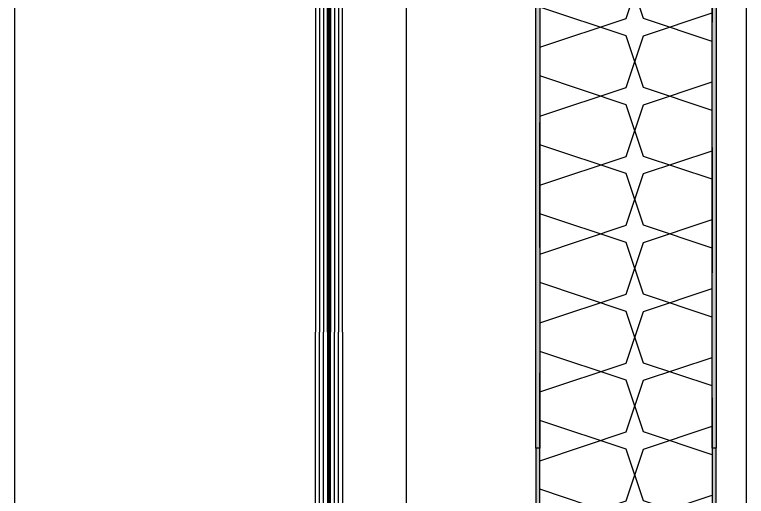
# Model space of a CAD drawing. Header units: millimetres. Extents: x 12351878 to 12381578, y 696206 to 738256.
# Drawn here: x 12356634.5 to 12356999.5, y 728054.6 to 728295.1 of the extents above; entities that cross this region are included whole.
import ezdxf

# ---------------------------------------------------------------- set-up
doc = ezdxf.new("R2010")
doc.units = ezdxf.units.MM
doc.header["$LTSCALE"] = 1000
doc.linetypes.add('CENTER2', pattern=[28.575000000000003, 19.05, -3.175, 3.175, -3.175])
doc.linetypes.add('HIDDEN', pattern=[0.125, 0.0625, -0.0625])
for name, color, linetype in [('ALUM', 1, 'Continuous'), ('ALUM-V', 11, 'Continuous'), ('ELASTOMER', 6, 'Continuous'), ('ELASTOMER-V', 241, 'Continuous'), ('ELASTROMER-V', 241, 'Continuous'), ('EXTRUSION-V', 141, 'Continuous'), ('EXTRUSION2', 133, 'Continuous'), ('FASTENER', 191, 'Continuous'), ('GLASS', 1, 'Continuous'), ('GLASS-V', 11, 'Continuous'), ('INSUL', 8, 'HIDDEN'), ('SILICONE', 8, 'Continuous'), ('SYMBOL', 7, 'Continuous'), ('铝板断面填充', 14, 'Continuous')]:
    doc.layers.add(name, color=color, linetype=linetype)

# ---------------------------------------------------------------- blocks, each defined once
blk = doc.blocks.new('*U143')
at = {"layer": 'GLASS'}
for points in [[(373.1264933196378, 11.49999999078547), (1.000000000007276, 11.5), (7.275957614183426e-12, 10.5), (0, 6.5), (0.999999999996362, 5.5), (373.1264933196269, 5.499999990778193)], [(373.1264933196378, 3.999999990785468), (1.000000000007276, 4), (7.275957614183426e-12, 3), (0, -1), (0.999999999996362, -2), (373.1264933196269, -2.000000009221808)]]:
    blk.add_lwpolyline(points, dxfattribs=at)
at = {"layer": 'GLASS-V'}
for p, q in [((3.637978807091713e-12, 9.5), (373.1264933196342, 9.499999990778193)), ((0, 7.5), (373.1264933196269, 7.499999990778193)), ((3.637978807091713e-12, 2), (373.1264933196342, 1.999999990778192)), ((0, 0), (373.1264933196269, -9.221807665287145e-09))]:
    blk.add_line(p, q, dxfattribs=at)
at = {"layer": 'GLASS-V', "linetype": 'HIDDEN', "const_width": 1.499999999999999}
blk.add_lwpolyline([(1.000000000003638, 4.75), (373.1264933196378, 4.750171039621378)], dxfattribs=at)
blk = doc.blocks.new('*U144')
at = {"layer": 'GLASS'}
for points in [[(488.8735193084951, 11.49999998792478), (1.000000000007276, 11.5), (7.275957614183426e-12, 10.5), (0, 6.5), (0.999999999996362, 5.5), (488.8735193084842, 5.499999987917509)], [(488.8735193084951, 3.999999987924785), (1.000000000007276, 4), (7.275957614183426e-12, 3), (0, -1), (0.999999999996362, -2), (488.8735193084842, -2.000000012082491)]]:
    blk.add_lwpolyline(points, dxfattribs=at)
at = {"layer": 'GLASS-V'}
for p, q in [((3.637978807091713e-12, 9.5), (488.8735193084915, 9.499999987917509)), ((0, 7.5), (488.8735193084842, 7.499999987917509)), ((3.637978807091713e-12, 2), (488.8735193084915, 1.999999987917509)), ((0, 0), (488.8735193084842, -1.208249118845871e-08))]:
    blk.add_line(p, q, dxfattribs=at)
at = {"layer": 'GLASS-V', "linetype": 'HIDDEN', "const_width": 1.499999999999999}
blk.add_lwpolyline([(1.000000000003638, 4.75), (488.8735193084951, 4.750171036760694)], dxfattribs=at)
blk = doc.blocks.new('*U153')
at = {"layer": 'INSUL'}
h = blk.add_hatch(dxfattribs=at)
h.set_pattern_fill('保温棉50', color=256, scale=4.298127259997456, angle=90, pattern_type=2)
h.set_pattern_definition([(108.4349488229, (4.298127259986088, -84.81947217989064), (-85.96254519989373, 223.5026175200561), [27.18393566857991, -244.6535006285731]), (18.43494882299999, (-81.66441793996306, -110.6082357398754), (171.925090399852, 68.7700361601878), [81.55266663119177, -190.2847696659613]), (71.565051177, (-4.298127260008826, -84.81947217989064), (6.041983059165127e-11, 34.3850180799565), [27.1839356685799, -244.6535006285729]), (161.5650511771, (-4.298127260008826, -59.0307086199059), (-85.96254520004057, 17.1925090400064), [81.55266663119174, -190.2847696659613])])
h.paths.add_polyline_path([(-1.13686837721616e-11, -71.92509039989827), (85.96254519993776, -71.92509039989827), (85.96254519993776, 728.0749096001862), (-1.13686837721616e-11, 728.0749096001862)])
blk.add_lwpolyline([(-1.13686837721616e-11, -71.92509039989827), (85.96254519993776, -71.92509039989827), (85.96254519993776, 728.0749096001862), (-1.13686837721616e-11, 728.0749096001862)], close=True, dxfattribs=at)
blk = doc.blocks.new('*U52')
at = {"linetype": 'CENTER2', "ltscale": 0.5}
blk.add_line((0, 5.682552812322683), (0, -12.18191840410441), dxfattribs=at)
at = {"color": 0, "linetype": 'ByBlock'}
blk.add_lwpolyline([(-0.6749999999992724, 2.506874680595502), (-1.174999999999272, 3.599999999998545), (-2.999999999998181, 3.600000000002183, 0.4142135623730951), (-5.399999999999636, 1.200000000000728), (-5.399999999999636, 0), (5.399999999999636, 0), (5.400000000001455, 1.19999999999709, 0.4142135623730951), (3.000000000001819, 3.599999999998545), (1.174999999999272, 3.599999999998545), (0.6749999999992724, 2.506874680595502)], format="xyb", close=True, dxfattribs=at)
blk = doc.blocks.new('*U130')
at = {"layer": 'SILICONE'}
h = blk.add_hatch(dxfattribs=at)
h.set_pattern_fill('AR-SAND', color=256, angle=360, style=0)
h.set_pattern_definition([(37.50000000000001, (-168113.4342088352, 18410.14863492221), (-0.0629933581096077, 1.926823769013158), [0, -1.52, 0, -1.7, 0, -1.625]), (7.499999999999977, (-168113.4342088352, 18410.14863492221), (1.769776705267727, 2.822146065229739), [0, -0.82, 0, -1.37, 0, -0.525]), (327.5, (-168114.6642088352, 18410.14863492221), (3.114141861751495, 0.0056590535369642), [0, -0.5, 0, -1.8, 0, -2.35]), (317.5, (-168114.6642088352, 18410.14863492221), (3.006126604572293, 0.8776755649342485), [0, -0.2499999999999994, 0, -1.179999999999995, 0, -1.349999999999995])])
h.paths.add_polyline_path([(0, 5), (10, 1), (10, 0), (0, 0)])
at = {"layer": '铝板断面填充', "linetype": 'ByBlock'}
blk.add_hatch(color=14, dxfattribs=at).paths.add_polyline_path([(0, 400.0000916723655), (-1.455191522836685e-11, 5), (10, 1), (30, 1), (30, 3), (10.3851648071286, 3), (1.999999999985448, 6.354065922845621), (2, 400.0000916723655)])
at = {"layer": 'ALUM', "linetype": 'ByBlock'}
blk.add_lwpolyline([(0, 400.0000916723655), (-1.455191522836685e-11, 5), (10, 1), (30, 1), (30, 3), (10.3851648071286, 3), (1.999999999985448, 6.354065922845621), (2, 400.0000916723655)], close=True, dxfattribs=at)
at = {"layer": 'ELASTROMER-V', "linetype": 'HIDDEN'}
blk.add_lwpolyline([(29.99999106871837, 0), (9.999991068718373, 0), (9.999991068718373, 1), (29.99999106871837, 1)], close=True, dxfattribs=at)
at = {"layer": 'SILICONE'}
blk.add_lwpolyline([(0, 5), (10, 1), (10, 0), (0, 0)], close=True, dxfattribs=at)
at = {"layer": 'FASTENER', "xscale": 0.6666666666666666, "yscale": 0.6666666666666666, "zscale": 0.6666666666666666}
blk.add_blockref('*U52', (20.19258240355703, 3), dxfattribs=at)
blk = doc.blocks.new('*U133')
at = {"linetype": 'CENTER2', "ltscale": 0.5}
blk.add_line((0, 5.682552812322683), (0, -13.72271173098998), dxfattribs=at)
at = {"color": 0, "linetype": 'ByBlock'}
blk.add_lwpolyline([(-0.6749999999992724, 2.506874680595502), (-1.174999999999272, 3.599999999998545), (-2.999999999998181, 3.600000000002183, 0.4142135623730951), (-5.399999999999636, 1.200000000000728), (-5.399999999999636, 0), (5.399999999999636, 0), (5.400000000001455, 1.19999999999709, 0.4142135623730951), (3.000000000001819, 3.599999999998545), (1.174999999999272, 3.599999999998545), (0.6749999999992724, 2.506874680595502)], format="xyb", close=True, dxfattribs=at)
blk = doc.blocks.new('*U154')
at = {"layer": 'ELASTOMER-V', "linetype": 'ByBlock'}
h = blk.add_hatch(dxfattribs=at)
h.set_pattern_fill('HONEY', color=256, scale=10, angle=90.00000000002557, style=0)
h.set_pattern_definition([(90, (777.9763210752899, -18948.4054980909), (-1.082531754731385, 1.874999999999516), [1.25, -2.5]), (210.0000000000255, (777.9763210752899, -18948.4054980909), (-1.082531754729711, -1.875000000000482), [1.249999999999997, -2.499999999999994]), (150.0000000000255, (777.9763210752899, -18948.4054980909), (-2.165063509461096, -9.662e-13), [-2.5, 1.25])])
edge = h.paths.add_edge_path()
edge.add_arc((6.00000064651249, 11.73395076351153), 5.999999344334356, 0, 360)
at = {"layer": 'SILICONE'}
h = blk.add_hatch(dxfattribs=at)
h.set_pattern_fill('AR-SAND', color=256, angle=90.00000000002557, style=0)
h.set_pattern_definition([(127.5000000000256, (777.9763210752899, -18948.4054980909), (-1.92682376901313, -0.0629933581104684), [0, -1.52, 0, -1.7, 0, -1.625]), (97.50000000002554, (777.9763210752899, -18948.4054980909), (-2.82214606523053, 1.769776705266466), [0, -0.82, 0, -1.369999999999999, 0, -0.525]), (57.50000000002556, (777.9763210752899, -18949.63549809088), (-0.0056590535383553, 3.114141861751492), [0, -0.4999999999999977, 0, -1.79999999999999, 0, -2.34999999999998]), (47.50000000002557, (777.9763210752899, -18949.63549809088), (-0.8776755649355914, 3.006126604571902), [0, -0.25, 0, -1.179999999999999, 0, -1.35])])
edge = h.paths.add_edge_path()
edge.add_line((-1.223408617079258e-06, 11.73395025841455), (0, 0))
edge.add_arc((5.999999995414328, -13.71720165333131), 14.97202795693112, 66.37509497301721, 113.62490502698279, ccw=False)
edge.add_line((11.99999999082866, 0), (11.9999999908614, 11.73395126860851))
edge.add_arc((6.000000646510671, 11.73395076350608), 5.999999344350748, -179.99999517673064, 4.8233733878078056e-06, ccw=False)
at = {"layer": '铝板断面填充', "linetype": 'ByBlock'}
h = blk.add_hatch(color=256, dxfattribs=at)
h.dxf.hatch_style = 1
h.paths.add_polyline_path([(400.0000916839318, 1.999999999865506), (374.1822069821475, 1.999999999850954), (13.99999999082866, 2), (13.9999999908614, 22), (0.9999999908613972, 22), (0.9999999908613972, 19.99999999999272), (11.9999999908614, 19.99999999999272), (11.99999999082866, 0), (374.1822069821475, -1.490460432050535e-10), (400.0000916839318, -1.417700855908701e-10)])
at = {"layer": 'ALUM'}
blk.add_lwpolyline([(400.0000916839318, 1.999999999865506), (374.1822069821475, 1.999999999850954), (13.99999999082866, 2), (13.9999999908614, 22), (0.9999999908613972, 22), (0.9999999908613972, 19.99999999999272), (11.9999999908614, 19.99999999999272), (11.99999999082866, 0), (374.1822069821475, -1.490460432050535e-10), (400.0000916839318, -1.417700855908701e-10)], close=True, dxfattribs=at)
at = {"layer": 'ELASTOMER'}
blk.add_circle((6.00000064651249, 11.73395076351153), 5.999999344334356, dxfattribs=at)
at = {"layer": 'EXTRUSION2'}
blk.add_lwpolyline([(-9.138602763414383e-09, 42), (-9.138602763414383e-09, 22), (19.9999999908614, 22), (19.9999999908614, 25), (2.999999990861397, 25), (2.999999990861397, 42)], close=True, dxfattribs=at)
at = {"layer": 'SILICONE'}
blk.add_lwpolyline([(-1.223408617079258e-06, 11.73395025841455), (0, 0), (0, 0, -0.2091377174264752), (11.99999999082866, 0), (11.9999999908614, 11.73395126860851, -1.000000000000909), (1.302159944316372e-06, 11.73395025841455)], format="xyb", dxfattribs=at)
at = {"layer": 'FASTENER', "xscale": -0.8333333333333337, "yscale": 0.8333333333333337, "zscale": 0.8333333333333337}
for p, rotation in [((2.999999990861397, 33.5), 269.9999999999745), ((6.499999990861397, 19.99999999999272), 180)]:
    blk.add_blockref('*U133', p, dxfattribs=dict(at, rotation=rotation))
blk = doc.blocks.new('apqs03')
at = {"layer": 'ALUM-V'}
blk.add_line((3401.993352232501, -2669.145414053579, 6.797893194372573e-08), (3401.993352232501, 1901.881181051955, 6.797893194372573e-08), dxfattribs=at)
at = {"layer": 'EXTRUSION-V'}
blk.add_line((3232.49996916391, 5.854496477055363, 1.973655633294977e-09), (3232.499969162047, 905.8544964774046, 1.973655633294977e-09), dxfattribs=at)
at = {"layer": 'EXTRUSION-V', "elevation": -8.139216837791313e-08}
blk.add_lwpolyline([(3037, 2655.571652868181), (3037, -1584.428432314191)], dxfattribs=at)
at = {"color": 0, "linetype": 'ByBlock'}
for name, p, rotation in [('*U143', (3188.999974915758, 936.8545917227166), 270), ('*U154', (3386.993249537423, 105.854496310465, -3.97092563723088e-08), 90)]:
    blk.add_blockref(name, p, dxfattribs=dict(at, rotation=rotation))
at = {"color": 0, "linetype": 'ByBlock', "xscale": -1}
for name, p, rotation in [('*U154', (3386.993249537423, 905.8546796784503, -3.97092563723088e-08), 90), ('*U144', (3188.999974915758, 74.8545790942153), 270)]:
    blk.add_blockref(name, p, dxfattribs=dict(at, rotation=rotation))
at = {"linetype": 'ByBlock', "xscale": -1, "rotation": 180}
blk.add_blockref('*U130', (3296.993249537423, 905.8546796668088, -3.97092563723088e-08), dxfattribs=at)
at = {"linetype": 'ByBlock'}
blk.add_blockref('*U130', (3296.993249537423, 105.8544963221066, -3.97092563723088e-08), dxfattribs=at)
at = {"layer": 'INSUL', "xscale": -1}
blk.add_blockref('*U153', (3384.955794738606, 177.7795867102686, -3.97092563723088e-08), dxfattribs=at)

msp = doc.modelspace()

# ---------------------------------------------------------------- block references
at = {"layer": 'SYMBOL'}
msp.add_blockref('apqs03', (12353597.50000522, 727572.9283430666), dxfattribs=at)

doc.saveas('drawing.dxf')
